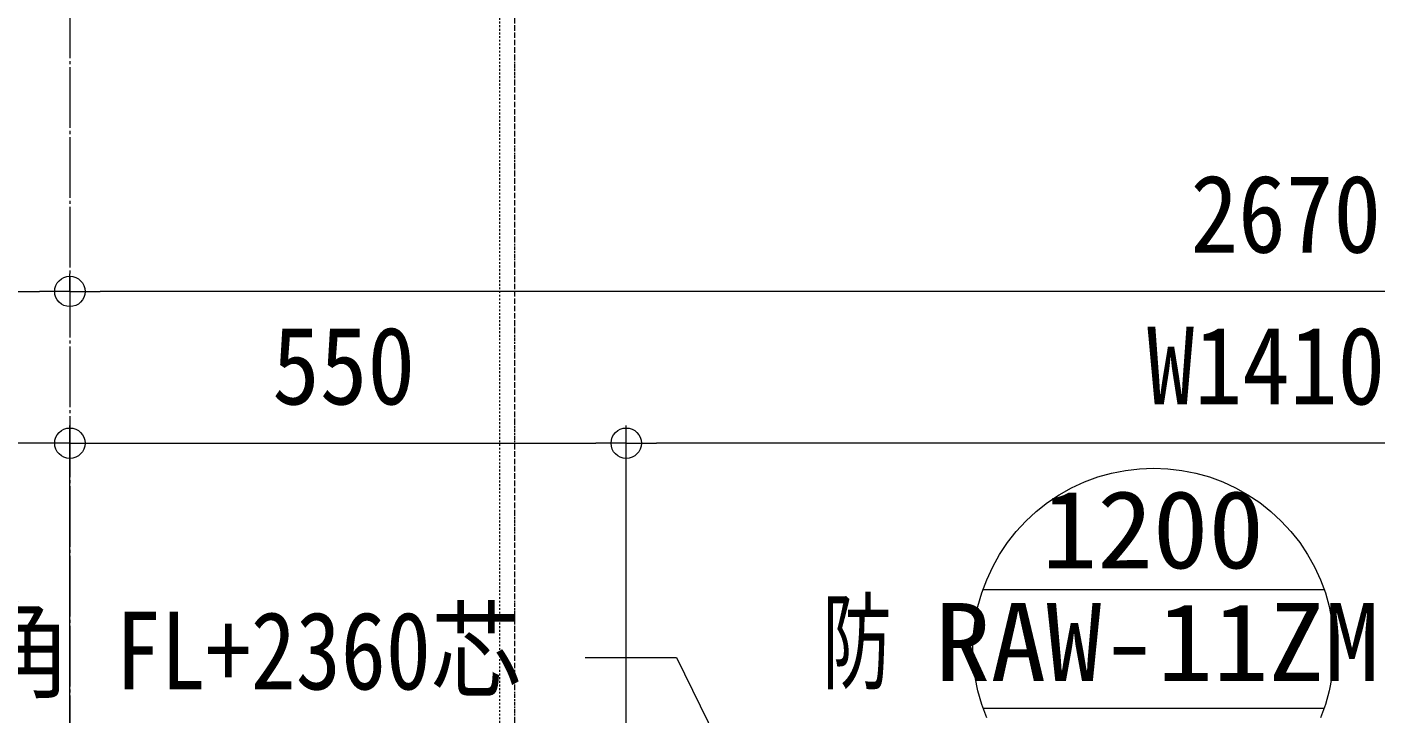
# Model space of a CAD drawing. Units: millimetres at full size, sheet at 1:30. Extents: x -17796 to 21385, y -23279 to 7734.
# Drawn here: x -9182 to -7840, y 3712 to 4390 of the extents above; entities that cross this region are included whole.
import ezdxf
from ezdxf.enums import TextEntityAlignment as Align

# ---------------------------------------------------------------- set-up
doc = ezdxf.new("R2010")
doc.units = ezdxf.units.MM
doc.header["$LTSCALE"] = 30
for name, pattern in [('USER10', [0.12, 0.06, -0.06]), ('USER11', [0.25, 0.125, -0.125]), ('USER9', [2.3, 2, -0.1, 0.1, -0.1])]:
    doc.linetypes.add(name, pattern=pattern)
for name, color, linetype, lineweight in [('0-1_(W)電灯', 253, 'Continuous', 18), ('1-F_衛生陶器・住設', 2, 'USER9', 18), ('2-E_', 253, 'USER10', 18), ('3-C_備品', 6, 'Continuous', 18), ('3-D_雲マーク・質疑コ', 3, 'USER11', 18)]:
    doc.layers.add(name, color=color, linetype=linetype, lineweight=lineweight)
doc.styles.add('ＭＳ ゴシック', font='')
doc.styles.get('ＭＳ ゴシック').set_extended_font_data('MS Gothic')

msp = doc.modelspace()

# ---------------------------------------------------------------- linework, layer by layer
at = {"layer": '0-1_(W)電灯', "color": 6}
for p, q in [((-9139.72, 4129.15), (-9139.72, 4146.65)), ((-9139.72, 4129.15), (-9139.72, 4146.65)), ((-11779.72, 4129.15), (-9169.72, 4129.15)), ((-7839.72, 4129.15), (-9109.72, 4129.15)), ((-9139.72, 3552.42), (-9139.72, 3996.65)), ((-9139.72, 3552.42), (-9139.72, 3996.65)), ((-8589.72, 3482.42), (-8589.72, 3996.65)), ((-8589.72, 3482.42), (-8589.72, 3996.65)), ((-9169.72, 3979.15), (-9659.72, 3979.15)), ((-9109.72, 3979.15), (-8619.72, 3979.15)), ((-7839.72, 3979.15), (-8559.72, 3979.15)), ((-8236.98, 3834.59), (-7899.71, 3834.59)), ((-8236.98, 3717.32), (-7899.71, 3717.32))]:
    msp.add_line(p, q, dxfattribs=at)
at = {"layer": '0-1_(W)電灯', "color": 7}
for p, q in [((-9139.72, 4129.15), (-9169.72, 4129.15)), ((-9139.72, 4129.15), (-9109.72, 4129.15)), ((-9139.72, 3979.15), (-9169.72, 3979.15)), ((-9139.72, 3979.15), (-9109.72, 3979.15)), ((-8589.72, 3979.15), (-8619.72, 3979.15)), ((-8589.72, 3979.15), (-8559.72, 3979.15))]:
    msp.add_line(p, q, dxfattribs=at)
at = {"layer": '0-1_(W)電灯', "color": 6}
for points in [[(-8246.88, 3775.96), (-8246.33, 3789.96), (-8244.69, 3803.89), (-8241.95, 3817.63), (-8238.15, 3831.13), (-8233.29, 3844.28), (-8227.42, 3857.01), (-8220.57, 3869.24), (-8212.79, 3880.9), (-8204.11, 3891.91), (-8194.59, 3902.2), (-8184.3, 3911.72), (-8173.29, 3920.4), (-8161.63, 3928.18), (-8149.4, 3935.03), (-8136.67, 3940.9), (-8123.52, 3945.76), (-8110.02, 3949.56), (-8096.27, 3952.3), (-8082.35, 3953.94), (-8068.35, 3954.49), (-8054.34, 3953.94), (-8040.42, 3952.3), (-8026.67, 3949.56), (-8013.17, 3945.76), (-8000.02, 3940.9), (-7987.29, 3935.03), (-7975.06, 3928.18), (-7963.4, 3920.4), (-7952.39, 3911.72), (-7942.1, 3902.2), (-7932.58, 3891.91), (-7923.9, 3880.9), (-7916.12, 3869.24), (-7909.27, 3857.01), (-7903.4, 3844.28), (-7898.54, 3831.13), (-7894.74, 3817.63), (-7892, 3803.89), (-7890.36, 3789.96)], [(-7890.36, 3789.96), (-7889.81, 3775.96), (-7890.36, 3761.95), (-7892, 3748.03), (-7894.74, 3734.28), (-7898.54, 3720.78), (-7903.4, 3707.63)], [(-8244.69, 3748.03), (-8246.33, 3761.95), (-8246.88, 3775.96)], [(-8233.29, 3707.63), (-8238.15, 3720.78), (-8241.95, 3734.28), (-8244.69, 3748.03)]]:
    msp.add_lwpolyline(points, dxfattribs=at)
at = {"layer": '0-1_(W)電灯', "color": 7}
for centre in [(-9139.72, 4129.15), (-9139.72, 4129.15), (-9139.72, 3979.15), (-9139.72, 3979.15), (-8589.72, 3979.15), (-8589.72, 3979.15)]:
    msp.add_circle(centre, 15, dxfattribs=at)
at = {"layer": '1-F_衛生陶器・住設'}
msp.add_line((-9139.72, 7041.73), (-9139.72, -7887.16), dxfattribs=at)
at = {"layer": '2-E_'}
for p, q in [((-8714.72, 3382.42), (-8714.72, 4817.42)), ((-8699.72, 3382.42), (-8699.72, 4817.42))]:
    msp.add_line(p, q, dxfattribs=at)
at = {"layer": '3-C_備品'}
msp.add_lwpolyline([(-8630.23, 3767.49), (-8540.01, 3767.49), (-8430.11, 3543.22)], dxfattribs=at)
at = {"layer": '3-D_雲マーク・質疑コ'}
msp.add_lwpolyline([(-8714.72, 3382.42), (-8699.72, 3382.42), (-8699.72, 4817.42)], dxfattribs=at)

# ---------------------------------------------------------------- texts
at = {"layer": '0-1_(W)電灯', "color": 9, "style": 'ＭＳ ゴシック', "width": 0.9}
for s, p in [('2670', (-8031.91, 4144.34)), ('W1410', (-8075.02, 3994.34)), ('550', (-8939.77, 3994.34))]:
    msp.add_text(s, height=76.97, dxfattribs=at).set_placement(p, align=Align.BOTTOM_LEFT)
at = {"layer": '0-1_(W)電灯', "color": 6, "style": 'ＭＳ ゴシック'}
for s, width, p in [('1200', 1.05, (-8179.04, 3832.43)), ('防', 0.65, (-8395.67, 3721.15)), ('RAW-11ZM', 1.05, (-8284.5, 3721.15))]:
    msp.add_text(s, height=76.97, dxfattribs=dict(at, width=width)).set_placement(p, align=Align.BOTTOM_LEFT)
at = {"layer": '3-C_備品', "style": 'ＭＳ ゴシック', "width": 0.85}
msp.add_text('給気口205角 FL+2360芯', height=76.97, dxfattribs=at).set_placement((-9629.35, 3712.68), align=Align.BOTTOM_LEFT)

doc.saveas('drawing.dxf')
